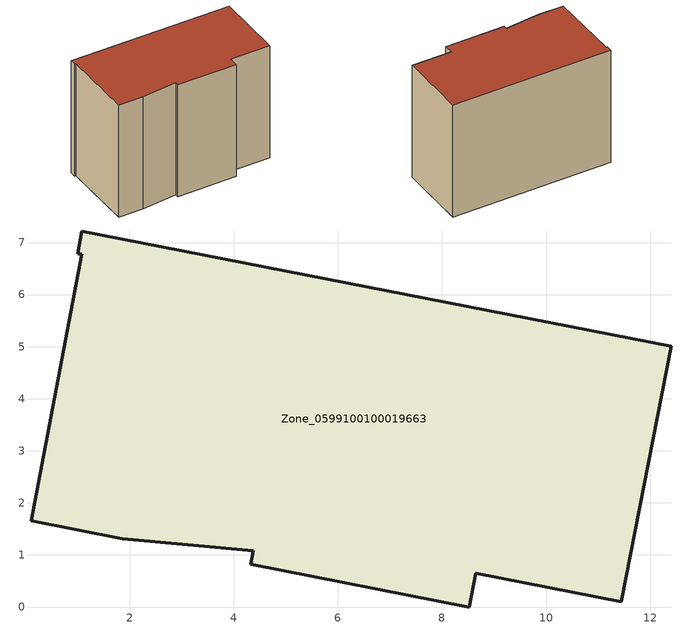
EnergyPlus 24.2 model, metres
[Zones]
Zone_0599100100019663
 floor ground (C_G): 4.38,1.08 1.86,1.31 0.11,1.65 1.08,6.77 1,6.79 1.09,7.22 12.4,5 11.45,0.1 8.65,0.65 8.53,0 4.33,0.82 z0
 wall outside (C_F): 8.65,0.65 11.45,0.1 12.4,5 1.09,7.22 1,6.79 1.08,6.77 0.11,1.65 1.86,1.31 4.38,1.08 4.33,0.82 8.53,0 8.65,0.65 z0:8.6
 roof outside (C_R): 1,6.79 1.08,6.77 0.11,1.65 1.86,1.31 4.38,1.08 4.33,0.82 8.53,0 8.65,0.65 11.45,0.1 12.4,5 1.09,7.22 z8.6
[BUILDING]
Pand.0599100100019663: North Axis=0; Terrain=City; Loads Convergence Tolerance Value=0.04; Temperature Convergence Tolerance Value=0.4; Solar Distribution=FullExterior; Maximum Number of Warmup Days=25; Minimum Number of Warmup Days=1
[Site:Location]
Rotterdam.The.Hague.AP_ZH_NLD Design_Conditions: Latitude=51.96; Longitude=4.45; Time Zone=1; Elevation=-4.5
[SITE:GROUNDTEMPERATURE:BUILDINGSURFACE]
18, 18, 18, 18, 18, 18, 18, 18, 18, 18, 18, 18
[MATERIAL] Thermal Absorptance=0.9; Solar Absorptance=0.7; Visible Absorptance=0.7
Name | Roughness | Thickness | Conductivity | Density | Specific Heat
G.TC.2015-2018 | MediumSmooth | 0.15 | 0.0428571 | 540 | 1210
F.TC.2015-2018 | Rough | 0.3 | 0.0666667 | 1920 | 840
R.TC.2015-2018 | MediumRough | 0.2 | 0.0333333 | 1500 | 1000
[CONSTRUCTION]
C_G: G.TC.2015-2018
C_F: F.TC.2015-2018
C_R: R.TC.2015-2018
[ZONE]
Zone_0599100100019663: Type=1; Multiplier=1; Ceiling Height=Autocalculate; Volume=Autocalculate; Floor Area=autocalculate; Part of Total Floor Area=Yes
[ZONEINFILTRATION:DESIGNFLOWRATE]
Infil_Zone_0599100100019663: Zone or ZoneList or Space or SpaceList=Zone_0599100100019663; Schedule=AlwaysOn; Design Flow Rate Calculation Method=Flow/Area; Flow Rate per Floor Area=0.0015; Constant Term Coefficient=1; Temperature Term Coefficient=0; Velocity Term Coefficient=0; Velocity Squared Term Coefficient=0
[HVACTEMPLATE:ZONE:IDEALLOADSAIRSYSTEM]
Zone_0599100100019663: Maximum Heating Supply Air Temperature=50; Minimum Cooling Supply Air Temperature=13; Maximum Heating Supply Air Humidity Ratio=0.0156; Minimum Cooling Supply Air Humidity Ratio=0.0077; Heating Limit=NoLimit; Cooling Limit=NoLimit; Dehumidification Control Type=ConstantSensibleHeatRatio; Cooling Sensible Heat Ratio=0.7; Dehumidification Setpoint=60; Humidification Control Type=None; Humidification Setpoint=30; Outdoor Air Method=None; Outdoor Air Flow Rate per Person=0.00944; Outdoor Air Flow Rate per Zone Floor Area=0; Outdoor Air Flow Rate per Zone=0; Demand Controlled Ventilation Type=None; Outdoor Air Economizer Type=NoEconomizer; Heat Recovery Type=None; Sensible Heat Recovery Effectiveness=0.7; Latent Heat Recovery Effectiveness=0.65
[ZONECONTROL:THERMOSTAT]
ThermostatControl_Zone_0599100100019663: Zone or ZoneList=Zone_0599100100019663; Control Type Schedule=DualSetpointControlType; Control 1=Thermostat_Zone_0599100100019663; Temperature Difference Between Cutout And Setpoint=0
[THERMOSTATSETPOINT:DUALSETPOINT]
Thermostat_Zone_0599100100019663: Heating Setpoint Temperature Schedule=HeatingSetpoint_Zone_0599100100019663; Cooling Setpoint Temperature Schedule=CoolingSetpoint_Zone_0599100100019663
[SCHEDULE:COMPACT]
HeatingSetpoint_Zone_0599100100019663: Through: 12/31, For: AllDays, Until: 24:00, 21
CoolingSetpoint_Zone_0599100100019663: Through: 12/31, For: AllDays, Until: 24:00, 24
DualSetpointControlType: Through: 12/31, For: AllDays, Until: 24:00, 4
AlwaysOn: Through: 12/31, For: AllDays, Until: 24:00, 1
